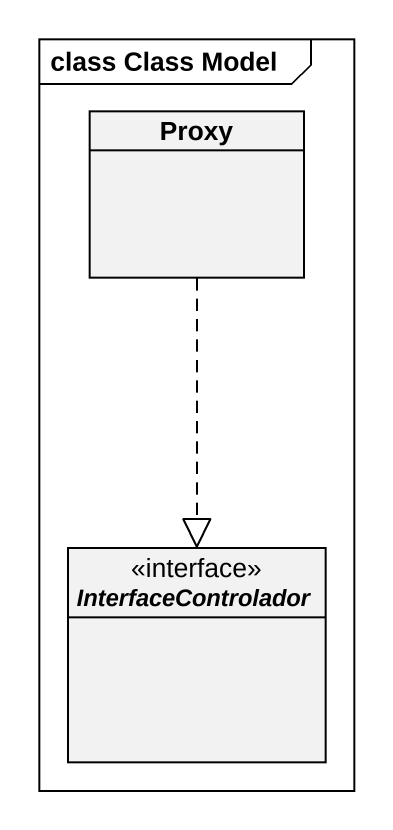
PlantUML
@startuml
mainframe class Class Model
hide circle
hide empty members
class Proxy
interface InterfaceControlador <<interface>>
Proxy ..|> InterfaceControlador
@enduml
